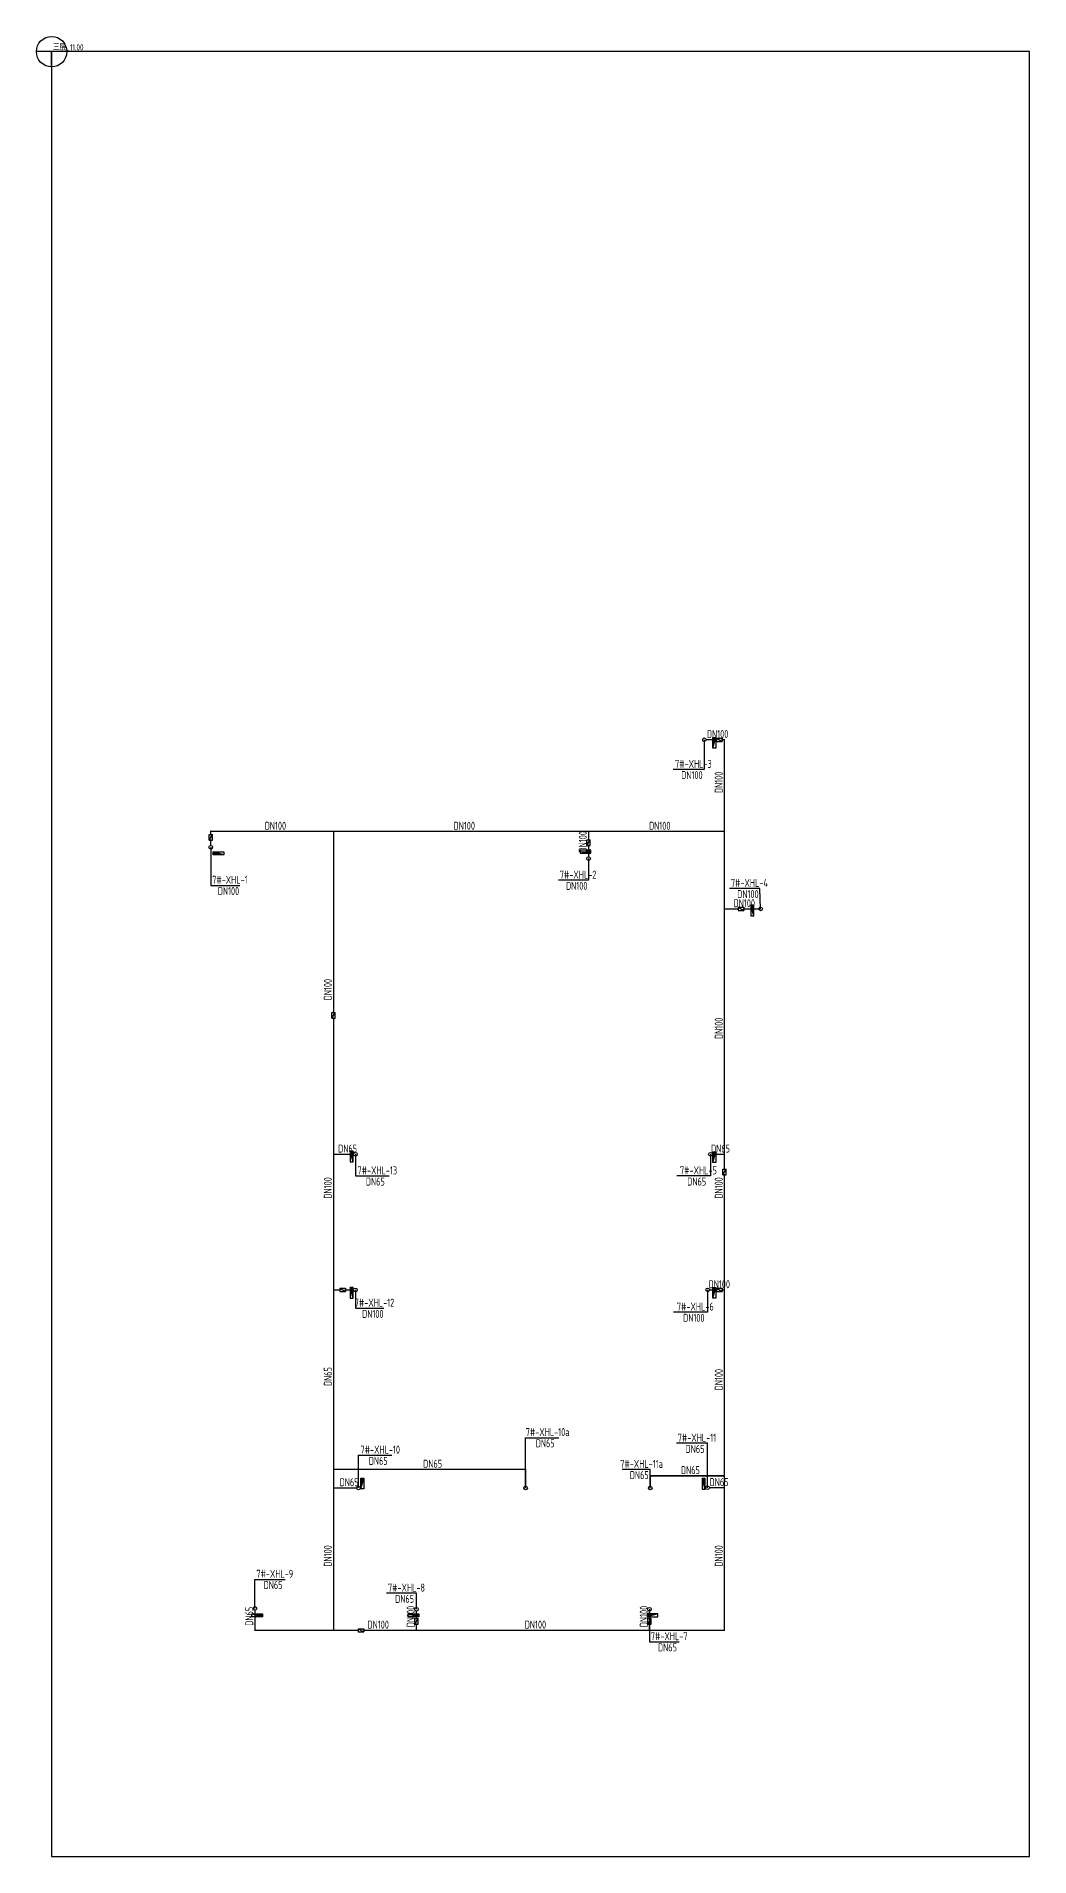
# Model space of a CAD drawing. Header units: millimetres. Extents: x 38276 to 732616, y -569659 to 393546.
# Drawn here: x 42176 to 107384, y -347659 to -228226 of the extents above; entities that cross this region are included whole.
import ezdxf

# ---------------------------------------------------------------- set-up
doc = ezdxf.new("R2010")
doc.units = ezdxf.units.MM
doc.header["$LTSCALE"] = 1000
for name, color, linetype in [('DIM_消防', 3, 'Continuous'), ('EQUIP_消火栓', 7, 'Continuous'), ('PIPE-消防', 1, 'Continuous'), ('S-Xh_注释', 3, 'Continuous'), ('TEXT_消防', 7, 'Continuous'), ('VALVE_消防', 7, 'Continuous'), ('VPIPE-消防', 1, 'Continuous')]:
    doc.layers.add(name, color=color, linetype=linetype)
doc.styles.add('_TWT_PIPEDN', font='GBENOR', dxfattribs={"width": 0.7, "height": 3.5, "bigfont": 'HZTXT'})
doc.styles.add('_TWT_SERIAL', font='GBENOR', dxfattribs={"width": 0.7, "height": 3.5, "bigfont": 'HZTXT'})
doc.styles.get("Standard").update_dxf_attribs({"font": 'gbenor.shx', "bigfont": 'gbcbig.shx'})

# ---------------------------------------------------------------- blocks, each defined once
blk = doc.blocks.new('Floorbase')
for p, q in [((0, 0), (-1000, 0)), ((0, -1000), (0, 0))]:
    blk.add_line(p, q)
blk.add_circle((0, 0), 1000)
at = {"style": '_TWT_PIPEDN', "width": 0.8}
blk.add_attdef('Elevation', (92, 81), '', height=400, dxfattribs=at)
blk = doc.blocks.new('$TwtSys$00000434')
for p, q in [((-0.5, 0.5), (-0.5, -0.5)), ((-0.5, -0.5), (0.5, 0.5)), ((0.5, 0.5), (-0.5, 0.5)), ((0.5, -0.5), (0.5, 0.5)), ((-0.5, -0.5), (0.5, -0.5))]:
    blk.add_line(p, q)
blk.add_solid([(0.5, -0.5), (0.5, 0.5), (-0.5, -0.5)])
blk = doc.blocks.new('$VALVE$00000316')
for p, q in [((-125, 72), (125, -72)), ((-125, 72), (-125, -72)), ((-125, 72), (125, 72)), ((125, 72), (125, -72)), ((-125, -72), (125, -72))]:
    blk.add_line(p, q)
at = {"const_width": 21.1}
blk.add_lwpolyline([(-11, 0, 1), (11, 0, 1)], format="xyb", close=True, dxfattribs=at)
for p in [(-125, 0), (125, 0)]:
    blk.add_point(p)
at = {"color": 7, "flags": 9}
for tag in ['XSIZE', 'YSIZE']:
    blk.add_attdef(tag, (0, 0), '', height=0.5, dxfattribs=at)

msp = doc.modelspace()

# ---------------------------------------------------------------- hatches: boundary and pattern name
at = {"layer": 'PIPE-消防'}
for points in [[(87350, -274376), (87395, -274376), (87395, -274331)], [(87350, -274376), (87350, -274331), (87395, -274331)], [(53626, -280395), (53626, -280350), (53581, -280350)], [(53626, -280395), (53581, -280395), (53581, -280350)], [(74291, -322256), (74291, -322211), (74336, -322211)], [(74291, -322256), (74336, -322256), (74336, -322211)], [(82476, -322676), (82476, -322631), (82431, -322631)], [(82476, -322676), (82431, -322676), (82431, -322631)], [(56526, -332812), (56481, -332812), (56481, -332857)], [(56526, -332812), (56526, -332857), (56481, -332857)], [(87350, -332812), (87395, -332812), (87395, -332857)], [(87350, -332812), (87350, -332857), (87395, -332857)]]:
    msp.add_hatch(color=256, dxfattribs=at).paths.add_polyline_path(points)

# ---------------------------------------------------------------- linework, layer by layer
at = {"layer": 'DIM_消防'}
for p, q in [((86026, -274376), (86026, -276331)), ((86026, -276331), (83974, -276331)), ((53626, -281426), (53626, -283935)), ((78426, -282176), (78426, -283596)), ((53626, -283935), (55525, -283935)), ((78426, -283596), (76450, -283596)), ((89671, -284139), (87684, -284139)), ((89726, -285476), (89671, -284139)), ((63126, -301576), (63126, -303000)), ((86426, -301576), (86426, -303000)), ((63126, -303000), (65327, -303000)), ((86426, -303000), (84224, -303000)), ((63126, -310476), (63126, -311683)), ((86246, -310476), (86246, -311940)), ((63126, -311683), (64976, -311683)), ((86246, -311940), (84004, -311940)), ((74291, -323476), (74291, -320171)), ((74291, -320171), (76467, -320171)), ((86238, -320541), (84192, -320541)), ((86238, -323461), (86238, -320541)), ((63328, -323471), (63328, -321324)), ((63328, -321324), (65505, -321324)), ((82476, -322261), (80628, -322261)), ((82476, -323476), (82476, -322261)), ((56526, -331376), (56526, -329471)), ((56526, -329471), (58505, -329471)), ((67126, -330380), (65168, -330380)), ((67126, -331426), (67126, -330380)), ((82426, -331426), (82426, -333564)), ((82426, -333564), (84384, -333564))]:
    msp.add_line(p, q, dxfattribs=at)
at = {"layer": 'PIPE-消防', "ltscale": 1.5, "const_width": 90}
for points in [[(86146, -274376), (86828, -274376)], [(87203, -274376), (87350, -274376)], [(87350, -280395), (87350, -274376)], [(61685, -280395), (53626, -280395)], [(53626, -280590), (53626, -280395)], [(61685, -280395), (61685, -292263)], [(78426, -280395), (61685, -280395)], [(87350, -280395), (78426, -280395)], [(78426, -280943), (78426, -280395)], [(87350, -285476), (87350, -280395)], [(53626, -281306), (53626, -280964)], [(78426, -282056), (78426, -281317)], [(87350, -301576), (87350, -285476)], [(88250, -285476), (87350, -285476)], [(89726, -285476), (88625, -285476)], [(61685, -292637), (61685, -301576)], [(63006, -301576), (61685, -301576)], [(61685, -301576), (61685, -306419)], [(86546, -301576), (87350, -301576)], [(87350, -302543), (87350, -301576)], [(87350, -306419), (87350, -302917)], [(61685, -306419), (61685, -310476)], [(87350, -310476), (87350, -306419)], [(62098, -310476), (61685, -310476)], [(61685, -310476), (61685, -322256)], [(63006, -310476), (62473, -310476)], [(86366, -310476), (86828, -310476)], [(87203, -310476), (87350, -310476)], [(87350, -322676), (87350, -310476)], [(61685, -322256), (61685, -323471)], [(74291, -322256), (61685, -322256)], [(74291, -323356), (74291, -322256)], [(61685, -323471), (61685, -332812)], [(63208, -323471), (61685, -323471)], [(82476, -322676), (87350, -322676)], [(82476, -323356), (82476, -322676)], [(86358, -323461), (87350, -323461)], [(87350, -323461), (87350, -322676)], [(87350, -332812), (87350, -323461)], [(56526, -331496), (56526, -332812)], [(67126, -331546), (67126, -332034)], [(82426, -331546), (82426, -332034)], [(56526, -332812), (61685, -332812)], [(61685, -332812), (63298, -332812)], [(63673, -332812), (67126, -332812)], [(67126, -332409), (67126, -332812)], [(67126, -332812), (82326, -332812)], [(82326, -332812), (82426, -332812)], [(82426, -332409), (82426, -332812)], [(82426, -332812), (87350, -332812)]]:
    msp.add_lwpolyline(points, dxfattribs=at)
at = {"layer": 'S-Xh_注释'}
msp.add_lwpolyline([(43176, -347659), (107384, -347659), (107384, -229226), (43176, -229226)], close=True, dxfattribs=at)
at = {"layer": 'VPIPE-消防'}
for centre in [(86026, -274376), (53626, -281426), (78426, -282176), (89726, -285476), (63126, -301576), (86426, -301576), (63126, -310476), (86246, -310476), (63328, -323471), (74291, -323476), (82476, -323476), (86238, -323461), (56526, -331376), (67126, -331426), (82426, -331426)]:
    msp.add_circle(centre, 120, dxfattribs=at)

# ---------------------------------------------------------------- block references
at = {"layer": 'EQUIP_消火栓', "zscale": 700}
for p, xscale, yscale, rotation in [((86676, -274576), -700, 200, 270), ((89176, -285576), -700, -200, 270), ((62876, -301726), 700, 200, 90), ((86676, -301776), 700, -200, 90.00000736557361), ((62876, -310676), 700, 200, 90), ((86676, -310676), -700, 200, 270), ((63576, -323181), -700, 200, 270), ((85976, -323201), -700, -200, 270), ((56676, -331826), 700, -200, 359.9999999999992)]:
    msp.add_blockref('$TwtSys$00000434', p, dxfattribs=dict(at, xscale=xscale, yscale=yscale, rotation=rotation))
for p, xscale, yscale in [((54126, -281827), -700, 200), ((78226, -281726), 700, 200), ((66926, -331826), 700, -200), ((82626, -331826), -700, -200)]:
    msp.add_blockref('$TwtSys$00000434', p, dxfattribs=dict(at, xscale=xscale, yscale=yscale))
at = {"layer": 'S-Xh_注释', "color": 0}
msp.add_blockref('Floorbase', (43176, -229226), dxfattribs=at).add_auto_attribs({'Elevation': '三层_11.00'})
at = {"layer": 'VALVE_消防', "xscale": 1.5, "yscale": 1.5, "zscale": 1.5}
for p in [(87016, -274376), (87016, -310476), (63486, -332812)]:
    msp.add_blockref('$VALVE$00000316', p, dxfattribs=at)
at = {"layer": 'VALVE_消防', "zscale": 1.5}
for p, xscale, yscale, rotation in [((53626, -280777), 1.5, 1.5, 90), ((78426, -281130), 1.5, 1.5, 90), ((88438, -285476), -1.5, -1.5, 180), ((61685, -292450), -1.5, -1.5, 270), ((87350, -302730), 1.5, 1.5, 90), ((62286, -310476), -1.5, -1.5, 180), ((67126, -332222), -1.5, -1.5, 270), ((82426, -332222), -1.5, -1.5, 270)]:
    msp.add_blockref('$VALVE$00000316', p, dxfattribs=dict(at, xscale=xscale, yscale=yscale, rotation=rotation))

# ---------------------------------------------------------------- texts
at = {"layer": 'DIM_消防', "color": 7, "style": '_TWT_SERIAL', "width": 0.7}
for s, p in [('7#-XHL-3', (84106, -276226)), ('DN100', (84510, -276961)), ('7#-XHL-2', (76540, -283491)), ('7#-XHL-1', (53718, -283830)), ('DN100', (54085, -284565)), ('DN100', (76948, -284226)), ('7#-XHL-4', (87774, -284034)), ('DN100', (88187, -284769)), ('7#-XHL-13', (63255, -302895)), ('DN65', (63807, -303630)), ('7#-XHL-5', (84430, -302895)), ('DN65', (84905, -303630)), ('7#-XHL-12', (63077, -311578)), ('7#-XHL-6', (84229, -311835)), ('DN100', (63561, -312313)), ('DN100', (84635, -312570)), ('7#-XHL-10a', (74303, -320066)), ('7#-XHL-11', (84281, -320436)), ('7#-XHL-10', (63452, -321219)), ('DN65', (74959, -320801)), ('DN65', (84795, -321171)), ('DN65', (63997, -321954)), ('7#-XHL-11a', (80507, -322156)), ('DN65', (81132, -322891)), ('7#-XHL-9', (56616, -329366)), ('DN65', (57095, -330101)), ('7#-XHL-8', (65259, -330275)), ('DN65', (65727, -331010)), ('7#-XHL-7', (82517, -333459)), ('DN65', (82985, -334194))]:
    msp.add_text(s, height=525, dxfattribs=at).set_placement(p)
at = {"layer": 'TEXT_消防', "style": '_TWT_PIPEDN', "width": 0.7}
for s, p in [('DN100', (86198, -274264)), ('DN100', (57165, -280283)), ('DN100', (69565, -280283)), ('DN100', (82398, -280283)), ('DN100', (87948, -285364)), ('DN65', (61985, -301464)), ('DN65', (86468, -301464)), ('DN100', (86308, -310364)), ('DN65', (67568, -322144)), ('DN65', (84493, -322564)), ('DN65', (62087, -323358)), ('DN65', (86374, -323348)), ('DN100', (63915, -332699)), ('DN100', (74236, -332699))]:
    msp.add_text(s, height=525, dxfattribs=at).set_placement(p)
for s, p in [('DN100', (87237, -277876)), ('DN100', (78313, -281776)), ('DN100', (61572, -291476)), ('DN100', (87237, -294016)), ('DN100', (61572, -304487)), ('DN100', (87237, -304487)), ('DN65', (61572, -316786)), ('DN100', (87237, -317066)), ('DN100', (61572, -328634)), ('DN100', (87237, -328634)), ('DN65', (56413, -332514)), ('DN100', (67013, -332609)), ('DN100', (82313, -332609))]:
    msp.add_text(s, height=525, rotation=90, dxfattribs=at).set_placement(p)

doc.saveas('drawing.dxf')
